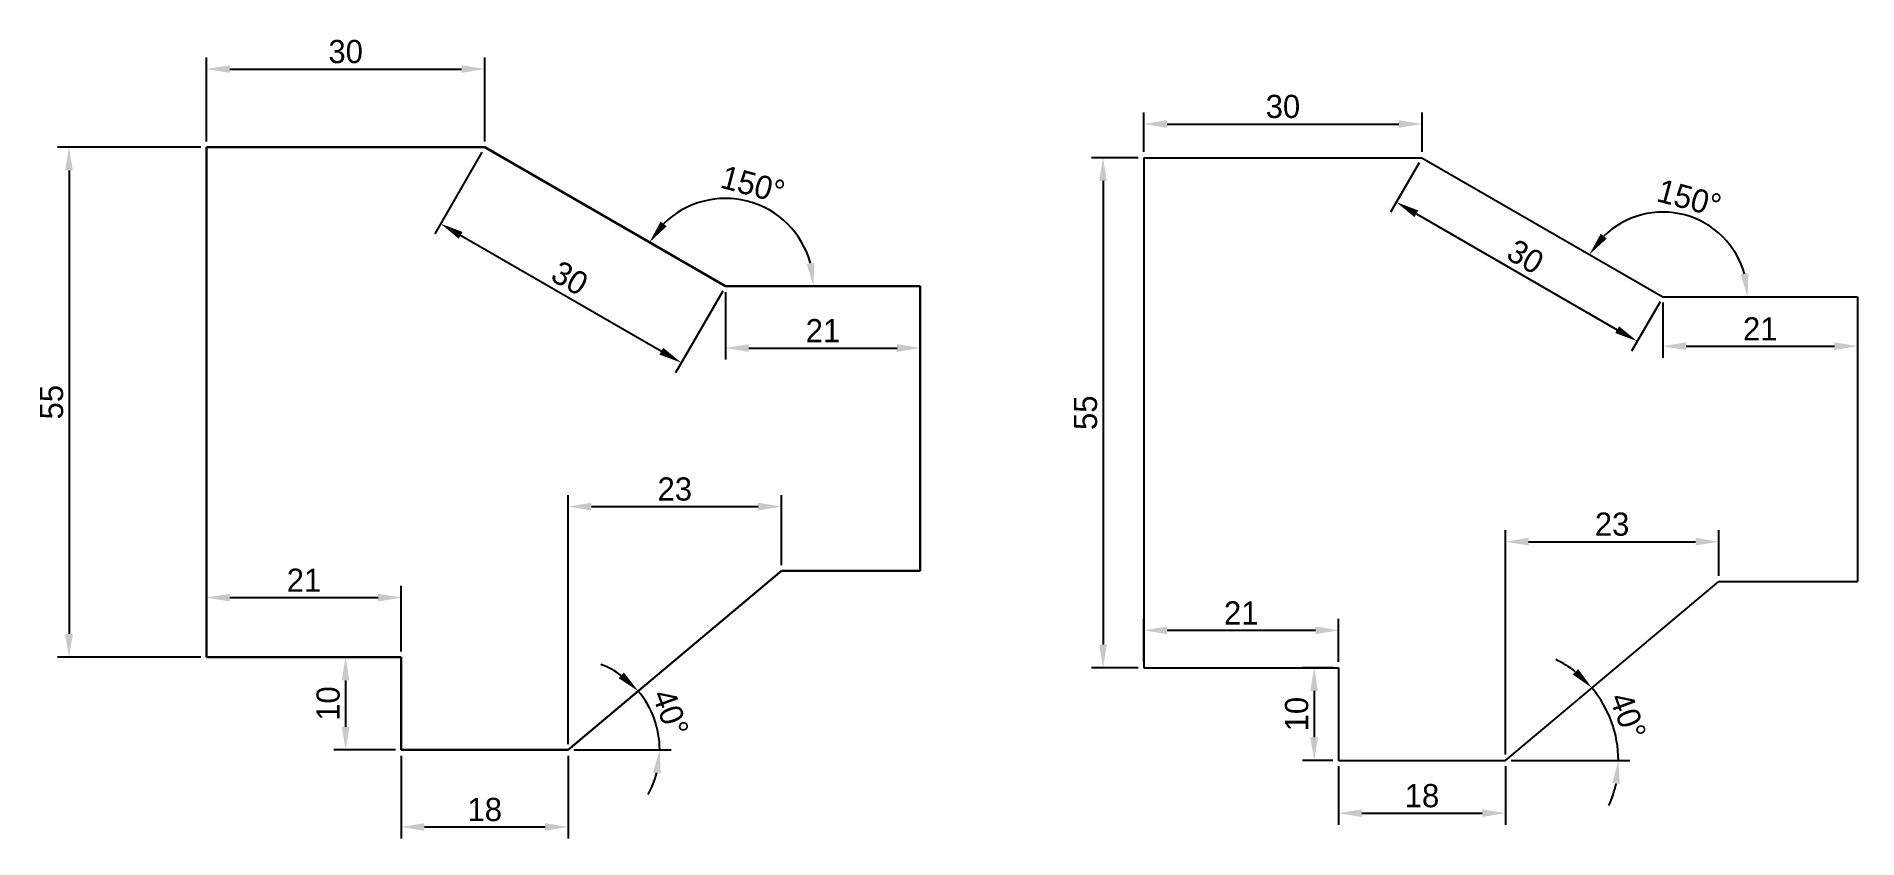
# Model space of a CAD drawing. Header units: millimetres. Extents: x 175 to 371, y 147 to 234.
import ezdxf

# ---------------------------------------------------------------- set-up
doc = ezdxf.new("R2010")
doc.units = ezdxf.units.MM
doc.dimstyles.new('ISO-25', dxfattribs={"dimtxt": 2.5, "dimasz": 2.5, "dimexe": 1.25, "dimexo": 0.625, "dimtad": 1, "dimdsep": 46, "dimtxsty": 'Standard', "dimcen": 2.5, "dimadec": 0, "dimazin": 0, "dimtfac": 1, "dimtmove": 0, "dimatfit": 3, "dimfxl": 1, "dimarcsym": 0})

# ---------------------------------------------------------------- blocks, each defined once
blk = doc.blocks.new('*D1')
at = {"color": 0, "lineweight": -2, "transparency": 16777216}
for p, q in [((192.78, 221.63), (177.32, 221.63)), ((178.57, 219.13), (178.57, 169.13)), ((192.78, 166.63), (177.32, 166.63))]:
    blk.add_line(p, q, dxfattribs=at)
at = {"color": 0, "lineweight": -3, "transparency": 16777216}
for points in [[(178.15, 219.13), (178.99, 219.13), (178.57, 221.63)], [(178.15, 169.13), (178.99, 169.13), (178.57, 166.63)]]:
    blk.add_solid(points, dxfattribs=at)
at = {"layer": 'Defpoints', "color": 0, "lineweight": -3, "transparency": 16777216}
for p in [(193.41, 221.63), (178.57, 166.63), (193.41, 166.63)]:
    blk.add_point(p, dxfattribs=at)
at = {"color": 0, "lineweight": -3, "transparency": 16777216, "insert": (176.7, 194.13), "char_height": 2.5, "attachment_point": 5, "rotation": 90}
blk.add_mtext('55', dxfattribs=at)
blk = doc.blocks.new('*D2')
at = {"color": 0, "lineweight": -2, "transparency": 16777216}
for p, q in [((193.41, 222.25), (193.41, 231.31)), ((195.91, 230.06), (220.91, 230.06)), ((223.41, 222.25), (223.41, 231.31))]:
    blk.add_line(p, q, dxfattribs=at)
at = {"color": 0, "lineweight": -3, "transparency": 16777216}
for points in [[(195.91, 230.48), (195.91, 229.64), (193.41, 230.06)], [(220.91, 230.48), (220.91, 229.64), (223.41, 230.06)]]:
    blk.add_solid(points, dxfattribs=at)
at = {"layer": 'Defpoints', "color": 0, "lineweight": -3, "transparency": 16777216}
for p in [(223.41, 230.06), (193.41, 221.63), (223.41, 221.63)]:
    blk.add_point(p, dxfattribs=at)
at = {"color": 0, "lineweight": -3, "transparency": 16777216, "insert": (208.41, 231.93), "char_height": 2.5, "attachment_point": 5}
blk.add_mtext('30', dxfattribs=at)
blk = doc.blocks.new('*D3')
at = {"color": 0, "lineweight": -2, "transparency": 16777216}
for p, q in [((193.41, 167.25), (193.41, 174.31)), ((195.91, 173.06), (211.91, 173.06)), ((214.41, 167.25), (214.41, 174.31))]:
    blk.add_line(p, q, dxfattribs=at)
at = {"color": 0, "lineweight": -3, "transparency": 16777216}
for points in [[(195.91, 173.47), (195.91, 172.64), (193.41, 173.06)], [(211.91, 173.47), (211.91, 172.64), (214.41, 173.06)]]:
    blk.add_solid(points, dxfattribs=at)
at = {"layer": 'Defpoints', "color": 0, "lineweight": -3, "transparency": 16777216}
for p in [(214.41, 173.06), (193.41, 166.63), (214.41, 166.63)]:
    blk.add_point(p, dxfattribs=at)
at = {"color": 0, "lineweight": -3, "transparency": 16777216, "insert": (203.91, 174.93), "char_height": 2.5, "attachment_point": 5}
blk.add_mtext('21', dxfattribs=at)
blk = doc.blocks.new('*D4')
at = {"color": 0, "lineweight": -2, "transparency": 16777216}
for p, q in [((213.78, 166.63), (207.15, 166.63)), ((208.4, 164.13), (208.4, 159.13)), ((213.78, 156.63), (207.15, 156.63))]:
    blk.add_line(p, q, dxfattribs=at)
at = {"color": 0, "lineweight": -3, "transparency": 16777216}
for points in [[(207.99, 164.13), (208.82, 164.13), (208.4, 166.63)], [(207.99, 159.13), (208.82, 159.13), (208.4, 156.63)]]:
    blk.add_solid(points, dxfattribs=at)
at = {"layer": 'Defpoints', "color": 0, "lineweight": -3, "transparency": 16777216}
for p in [(214.41, 166.63), (208.4, 156.63), (214.41, 156.63)]:
    blk.add_point(p, dxfattribs=at)
at = {"color": 0, "lineweight": -3, "transparency": 16777216, "insert": (206.53, 161.63), "char_height": 2.5, "attachment_point": 5, "rotation": 90}
blk.add_mtext('10', dxfattribs=at)
blk = doc.blocks.new('*D5')
at = {"color": 0, "lineweight": -2, "transparency": 16777216}
for p, q in [((214.41, 156), (214.41, 147.07)), ((232.41, 156), (232.41, 147.07)), ((216.91, 148.32), (229.91, 148.32))]:
    blk.add_line(p, q, dxfattribs=at)
at = {"color": 0, "lineweight": -3, "transparency": 16777216}
for points in [[(216.91, 148.73), (216.91, 147.9), (214.41, 148.32)], [(229.91, 148.73), (229.91, 147.9), (232.41, 148.32)]]:
    blk.add_solid(points, dxfattribs=at)
at = {"layer": 'Defpoints', "color": 0, "lineweight": -3, "transparency": 16777216}
for p in [(214.41, 156.63), (232.41, 156.63), (232.41, 148.32)]:
    blk.add_point(p, dxfattribs=at)
at = {"color": 0, "lineweight": -3, "transparency": 16777216, "insert": (223.41, 150.19), "char_height": 2.5, "attachment_point": 5}
blk.add_mtext('18', dxfattribs=at)
blk = doc.blocks.new('*D6')
at = {"color": 0, "lineweight": -2, "transparency": 16777216}
blk.add_line((233.03, 156.63), (243.53, 156.63), dxfattribs=at)
for start, end in [(54.5502, 69.1003), (0, 40), (330.8997, 345.4498)]:
    blk.add_arc((232.41, 156.63), 9.87, start, end, dxfattribs=at)
at = {"color": 0, "lineweight": -3, "transparency": 16777216}
for points in [[(238.42, 164.97), (237.85, 164.36), (239.97, 162.97)], [(241.55, 154.2), (242.38, 154.09), (242.28, 156.63)]]:
    blk.add_solid(points, dxfattribs=at)
at = {"layer": 'Defpoints', "color": 0, "lineweight": -3, "transparency": 16777216}
for p in [(255.4, 175.92), (242.01, 158.9), (214.41, 156.63), (232.41, 156.63), (232.41, 156.63)]:
    blk.add_point(p, dxfattribs=at)
at = {"color": 0, "lineweight": -3, "transparency": 16777216, "insert": (243.45, 160.64), "char_height": 2.5, "attachment_point": 5, "rotation": 290}
blk.add_mtext('40°', dxfattribs=at)
blk = doc.blocks.new('*D7')
at = {"color": 0, "lineweight": -2, "transparency": 16777216}
for p, q in [((249.39, 206), (249.39, 198.72)), ((270.39, 206), (270.39, 198.72)), ((251.89, 199.97), (267.89, 199.97))]:
    blk.add_line(p, q, dxfattribs=at)
at = {"color": 0, "lineweight": -3, "transparency": 16777216}
for points in [[(251.89, 200.39), (251.89, 199.55), (249.39, 199.97)], [(267.89, 200.39), (267.89, 199.55), (270.39, 199.97)]]:
    blk.add_solid(points, dxfattribs=at)
at = {"layer": 'Defpoints', "color": 0, "lineweight": -3, "transparency": 16777216}
for p in [(249.39, 206.63), (270.39, 206.63), (270.39, 199.97)]:
    blk.add_point(p, dxfattribs=at)
at = {"color": 0, "lineweight": -3, "transparency": 16777216, "insert": (259.89, 201.84), "char_height": 2.5, "attachment_point": 5}
blk.add_mtext('21', dxfattribs=at)
blk = doc.blocks.new('*D8')
at = {"color": 0, "lineweight": -2, "transparency": 16777216}
blk.add_arc((249.39, 206.63), 9.48, 15.1469, 134.8531, dxfattribs=at)
at = {"color": 0, "lineweight": -3, "transparency": 16777216}
for points in [[(243.03, 213.1), (242.37, 213.61), (241.18, 211.37)], [(258.96, 209.16), (258.13, 209.05), (258.87, 206.63)]]:
    blk.add_solid(points, dxfattribs=at)
at = {"layer": 'Defpoints', "color": 0, "lineweight": -3, "transparency": 16777216}
for p in [(223.41, 221.63), (255.49, 213.89), (249.39, 206.63), (249.39, 206.63), (270.39, 206.63)]:
    blk.add_point(p, dxfattribs=at)
at = {"color": 0, "lineweight": -3, "transparency": 16777216, "insert": (252.33, 217.6), "char_height": 2.5, "attachment_point": 5, "rotation": 345}
blk.add_mtext('150°', dxfattribs=at)
blk = doc.blocks.new('*D9')
at = {"color": 0, "lineweight": -2, "transparency": 16777216}
for p, q in [((223.1, 221.09), (218.02, 212.3)), ((220.81, 212.13), (242.46, 199.63)), ((249.08, 206.09), (244, 197.3))]:
    blk.add_line(p, q, dxfattribs=at)
at = {"color": 0, "lineweight": -3, "transparency": 16777216}
for points in [[(221.02, 212.49), (220.6, 211.77), (218.65, 213.38)], [(242.67, 199.99), (242.25, 199.27), (244.63, 198.38)]]:
    blk.add_solid(points, dxfattribs=at)
at = {"layer": 'Defpoints', "color": 0, "lineweight": -3, "transparency": 16777216}
for p in [(223.41, 221.63), (249.39, 206.63), (244.63, 198.38)]:
    blk.add_point(p, dxfattribs=at)
at = {"color": 0, "lineweight": -3, "transparency": 16777216, "insert": (232.58, 207.51), "char_height": 2.5, "attachment_point": 5, "rotation": 330}
blk.add_mtext('30', dxfattribs=at)
blk = doc.blocks.new('*D10')
at = {"color": 0, "lineweight": -2, "transparency": 16777216}
for p, q in [((232.41, 157.25), (232.41, 184.12)), ((234.91, 182.87), (252.9, 182.87)), ((255.4, 176.55), (255.4, 184.12))]:
    blk.add_line(p, q, dxfattribs=at)
at = {"color": 0, "lineweight": -3, "transparency": 16777216}
for points in [[(234.91, 183.29), (234.91, 182.46), (232.41, 182.87)], [(252.9, 183.29), (252.9, 182.46), (255.4, 182.87)]]:
    blk.add_solid(points, dxfattribs=at)
at = {"layer": 'Defpoints', "color": 0, "lineweight": -3, "transparency": 16777216}
for p in [(255.4, 182.87), (255.4, 175.92), (232.41, 156.63)]:
    blk.add_point(p, dxfattribs=at)
at = {"color": 0, "lineweight": -3, "transparency": 16777216, "insert": (243.91, 184.75), "char_height": 2.5, "attachment_point": 5}
blk.add_mtext('23', dxfattribs=at)
blk = doc.blocks.new('*D12')
at = {"color": 0, "lineweight": -2, "transparency": 16777216}
for p, q in [((293.87, 220.49), (288.85, 220.49)), ((290.1, 217.99), (290.1, 167.99)), ((293.87, 165.49), (288.85, 165.49))]:
    blk.add_line(p, q, dxfattribs=at)
at = {"color": 0, "lineweight": -3, "transparency": 16777216}
for points in [[(289.68, 217.99), (290.51, 217.99), (290.1, 220.49)], [(289.68, 167.99), (290.51, 167.99), (290.1, 165.49)]]:
    blk.add_solid(points, dxfattribs=at)
at = {"layer": 'Defpoints', "color": 0, "lineweight": -3, "transparency": 16777216}
for p in [(294.5, 220.49), (290.1, 165.49), (294.5, 165.49)]:
    blk.add_point(p, dxfattribs=at)
at = {"color": 0, "lineweight": -3, "transparency": 16777216, "insert": (288.22, 192.99), "char_height": 2.5, "attachment_point": 5, "rotation": 90}
blk.add_mtext('55', dxfattribs=at)
blk = doc.blocks.new('*D13')
at = {"color": 0, "lineweight": -2, "transparency": 16777216}
for p, q in [((294.5, 221.12), (294.5, 225.38)), ((297, 224.13), (322, 224.13)), ((324.5, 221.12), (324.5, 225.38))]:
    blk.add_line(p, q, dxfattribs=at)
at = {"color": 0, "lineweight": -3, "transparency": 16777216}
for points in [[(297, 224.55), (297, 223.72), (294.5, 224.13)], [(322, 224.55), (322, 223.72), (324.5, 224.13)]]:
    blk.add_solid(points, dxfattribs=at)
at = {"layer": 'Defpoints', "color": 0, "lineweight": -3, "transparency": 16777216}
for p in [(324.5, 224.13), (294.5, 220.49), (324.5, 220.49)]:
    blk.add_point(p, dxfattribs=at)
at = {"color": 0, "lineweight": -3, "transparency": 16777216, "insert": (309.5, 226.01), "char_height": 2.5, "attachment_point": 5}
blk.add_mtext('30', dxfattribs=at)
blk = doc.blocks.new('*D14')
at = {"color": 0, "lineweight": -2, "transparency": 16777216}
for p, q in [((324.19, 219.95), (321.11, 214.62)), ((323.9, 214.45), (345.55, 201.95)), ((350.17, 204.95), (347.09, 199.62))]:
    blk.add_line(p, q, dxfattribs=at)
at = {"color": 0, "lineweight": -3, "transparency": 16777216}
for points in [[(324.1, 214.81), (323.69, 214.09), (321.73, 215.7)], [(345.76, 202.31), (345.34, 201.59), (347.71, 200.7)]]:
    blk.add_solid(points, dxfattribs=at)
at = {"layer": 'Defpoints', "color": 0, "lineweight": -3, "transparency": 16777216}
for p in [(324.5, 220.49), (350.48, 205.49), (347.71, 200.7)]:
    blk.add_point(p, dxfattribs=at)
at = {"color": 0, "lineweight": -3, "transparency": 16777216, "insert": (335.66, 209.82), "char_height": 2.5, "attachment_point": 5, "rotation": 330}
blk.add_mtext('30', dxfattribs=at)
blk = doc.blocks.new('*D15')
at = {"color": 0, "lineweight": -2, "transparency": 16777216}
blk.add_arc((350.48, 205.49), 9.14, 15.7217, 134.2783, dxfattribs=at)
at = {"color": 0, "lineweight": -3, "transparency": 16777216}
for points in [[(344.43, 211.78), (343.77, 212.29), (342.56, 210.06)], [(359.69, 208.03), (358.86, 207.91), (359.62, 205.49)]]:
    blk.add_solid(points, dxfattribs=at)
at = {"layer": 'Defpoints', "color": 0, "lineweight": -3, "transparency": 16777216}
for p in [(324.5, 220.49), (356.35, 212.49), (350.48, 205.49), (350.48, 205.49), (371.48, 205.49)]:
    blk.add_point(p, dxfattribs=at)
at = {"color": 0, "lineweight": -3, "transparency": 16777216, "insert": (353.33, 216.13), "char_height": 2.5, "attachment_point": 5, "rotation": 345}
blk.add_mtext('150°', dxfattribs=at)
blk = doc.blocks.new('*D16')
at = {"color": 0, "lineweight": -2, "transparency": 16777216}
for p, q in [((350.48, 204.87), (350.48, 198.92)), ((371.48, 204.87), (371.48, 198.92)), ((352.98, 200.17), (368.98, 200.17))]:
    blk.add_line(p, q, dxfattribs=at)
at = {"color": 0, "lineweight": -3, "transparency": 16777216}
for points in [[(352.98, 200.58), (352.98, 199.75), (350.48, 200.17)], [(368.98, 200.58), (368.98, 199.75), (371.48, 200.17)]]:
    blk.add_solid(points, dxfattribs=at)
at = {"layer": 'Defpoints', "color": 0, "lineweight": -3, "transparency": 16777216}
for p in [(350.48, 205.49), (371.48, 205.49), (371.48, 200.17)]:
    blk.add_point(p, dxfattribs=at)
at = {"color": 0, "lineweight": -3, "transparency": 16777216, "insert": (360.98, 202.04), "char_height": 2.5, "attachment_point": 5}
blk.add_mtext('21', dxfattribs=at)
blk = doc.blocks.new('*D17')
at = {"color": 0, "lineweight": -2, "transparency": 16777216}
for p, q in [((314.87, 165.49), (311.62, 165.49)), ((312.87, 162.99), (312.87, 157.99)), ((314.87, 155.49), (311.62, 155.49))]:
    blk.add_line(p, q, dxfattribs=at)
at = {"color": 0, "lineweight": -3, "transparency": 16777216}
for points in [[(312.45, 162.99), (313.28, 162.99), (312.87, 165.49)], [(312.45, 157.99), (313.28, 157.99), (312.87, 155.49)]]:
    blk.add_solid(points, dxfattribs=at)
at = {"layer": 'Defpoints', "color": 0, "lineweight": -3, "transparency": 16777216}
for p in [(315.5, 165.49), (312.87, 155.49), (315.5, 155.49)]:
    blk.add_point(p, dxfattribs=at)
at = {"color": 0, "lineweight": -3, "transparency": 16777216, "insert": (310.99, 160.49), "char_height": 2.5, "attachment_point": 5, "rotation": 90}
blk.add_mtext('10', dxfattribs=at)
blk = doc.blocks.new('*D18')
at = {"color": 0, "lineweight": -2, "transparency": 16777216}
for p, q in [((294.5, 166.12), (294.5, 170.78)), ((297, 169.53), (313, 169.53)), ((315.5, 166.12), (315.5, 170.78))]:
    blk.add_line(p, q, dxfattribs=at)
at = {"color": 0, "lineweight": -3, "transparency": 16777216}
for points in [[(297, 169.94), (297, 169.11), (294.5, 169.53)], [(313, 169.94), (313, 169.11), (315.5, 169.53)]]:
    blk.add_solid(points, dxfattribs=at)
at = {"layer": 'Defpoints', "color": 0, "lineweight": -3, "transparency": 16777216}
for p in [(315.5, 169.53), (294.5, 165.49), (315.5, 165.49)]:
    blk.add_point(p, dxfattribs=at)
at = {"color": 0, "lineweight": -3, "transparency": 16777216, "insert": (305, 171.4), "char_height": 2.5, "attachment_point": 5}
blk.add_mtext('21', dxfattribs=at)
blk = doc.blocks.new('*D19')
at = {"color": 0, "lineweight": -2, "transparency": 16777216}
for p, q in [((315.5, 154.87), (315.5, 148.56)), ((333.5, 154.87), (333.5, 148.56)), ((318, 149.81), (331, 149.81))]:
    blk.add_line(p, q, dxfattribs=at)
at = {"color": 0, "lineweight": -3, "transparency": 16777216}
for points in [[(318, 150.22), (318, 149.39), (315.5, 149.81)], [(331, 150.22), (331, 149.39), (333.5, 149.81)]]:
    blk.add_solid(points, dxfattribs=at)
at = {"layer": 'Defpoints', "color": 0, "lineweight": -3, "transparency": 16777216}
for p in [(315.5, 155.49), (333.5, 155.49), (333.5, 149.81)]:
    blk.add_point(p, dxfattribs=at)
at = {"color": 0, "lineweight": -3, "transparency": 16777216, "insert": (324.5, 151.68), "char_height": 2.5, "attachment_point": 5}
blk.add_mtext('18', dxfattribs=at)
blk = doc.blocks.new('*D20')
at = {"color": 0, "lineweight": -2, "transparency": 16777216}
for p, q in [((333.5, 156.12), (333.5, 180.33)), ((336, 179.08), (354, 179.08)), ((356.5, 175.42), (356.5, 180.33))]:
    blk.add_line(p, q, dxfattribs=at)
at = {"color": 0, "lineweight": -3, "transparency": 16777216}
for points in [[(336, 179.5), (336, 178.67), (333.5, 179.08)], [(354, 179.5), (354, 178.67), (356.5, 179.08)]]:
    blk.add_solid(points, dxfattribs=at)
at = {"layer": 'Defpoints', "color": 0, "lineweight": -3, "transparency": 16777216}
for p in [(356.5, 179.08), (356.5, 174.79), (333.5, 155.49)]:
    blk.add_point(p, dxfattribs=at)
at = {"color": 0, "lineweight": -3, "transparency": 16777216, "insert": (345, 180.96), "char_height": 2.5, "attachment_point": 5}
blk.add_mtext('23', dxfattribs=at)
blk = doc.blocks.new('*D21')
at = {"color": 0, "lineweight": -2, "transparency": 16777216}
blk.add_line((334.12, 155.49), (346.93, 155.49), dxfattribs=at)
for start, end in [(51.7783, 63.5567), (0, 40), (336.4433, 348.2217)]:
    blk.add_arc((333.5, 155.49), 12.18, start, end, dxfattribs=at)
at = {"color": 0, "lineweight": -3, "transparency": 16777216}
for points in [[(341.33, 165.36), (340.75, 164.77), (342.83, 163.32)], [(345.01, 153.05), (345.84, 152.96), (345.68, 155.49)]]:
    blk.add_solid(points, dxfattribs=at)
at = {"layer": 'Defpoints', "color": 0, "lineweight": -3, "transparency": 16777216}
for p in [(356.5, 174.79), (345.35, 158.3), (315.5, 155.49), (333.5, 155.49), (333.5, 155.49)]:
    blk.add_point(p, dxfattribs=at)
at = {"color": 0, "lineweight": -3, "transparency": 16777216, "insert": (346.71, 160.3), "char_height": 2.5, "attachment_point": 5, "rotation": 290}
blk.add_mtext('40°', dxfattribs=at)

msp = doc.modelspace()

# ---------------------------------------------------------------- linework, layer by layer
at = {"lineweight": 30}
for p, q in [((193.408, 221.627), (223.408, 221.627)), ((193.408, 221.627), (193.408, 166.627)), ((223.408, 221.627), (249.389, 206.627)), ((249.389, 206.627), (270.389, 206.627)), ((270.389, 206.627), (270.389, 175.924)), ((232.408, 156.627), (255.405, 175.924)), ((255.405, 175.924), (270.389, 175.924)), ((193.408, 166.627), (214.408, 166.627)), ((214.408, 166.627), (214.408, 156.627)), ((214.408, 156.627), (232.408, 156.627))]:
    msp.add_line(p, q, dxfattribs=at)
at = {"lineweight": -3}
for p, q in [((294.498, 220.493), (294.498, 165.493)), ((294.498, 220.493), (324.498, 220.493)), ((324.498, 220.493), (350.479, 205.493)), ((350.479, 205.493), (371.479, 205.493)), ((371.479, 205.493), (371.479, 174.793)), ((333.498, 155.493), (356.498, 174.793)), ((356.498, 174.793), (371.479, 174.793)), ((294.498, 165.493), (315.498, 165.493)), ((315.498, 165.493), (315.498, 155.493)), ((315.498, 155.493), (333.498, 155.493))]:
    msp.add_line(p, q, dxfattribs=at)

# ---------------------------------------------------------------- dimensions: what is measured, and where the dimension line sits
at = {"color": 4, "lineweight": -3}
for base, p1, p2, picture, middle in [((223.408, 230.059), (193.408, 221.627), (223.408, 221.627), '*D2', (208.408, 231.934)), ((255.405, 182.873), (232.408, 156.627), (255.405, 175.924), '*D10', (243.906, 184.748)), ((214.408, 173.056), (193.408, 166.627), (214.408, 166.627), '*D3', (203.908, 174.931)), ((232.408, 148.318), (214.408, 156.627), (232.408, 156.627), '*D5', (223.408, 150.193))]:
    dim = msp.add_linear_dim(base=base, p1=p1, p2=p2, dimstyle='ISO-25', dxfattribs=at)
    dim.commit()
    dim.dimension.update_dxf_attribs({"geometry": picture, "text_midpoint": middle})
at = {"lineweight": -3}
for base, p1, p2, picture, middle in [((324.498, 224.134), (294.498, 220.493), (324.498, 220.493), '*D13', (309.498, 226.009)), ((371.479, 200.167), (350.479, 205.493), (371.479, 205.493), '*D16', (360.979, 202.042)), ((356.498, 179.083), (333.498, 155.493), (356.498, 174.793), '*D20', (344.998, 180.958)), ((315.498, 169.526), (294.498, 165.493), (315.498, 165.493), '*D18', (304.998, 171.401)), ((333.498, 149.807), (315.498, 155.493), (333.498, 155.493), '*D19', (324.498, 151.682))]:
    dim = msp.add_linear_dim(base=base, p1=p1, p2=p2, dimstyle='ISO-25', dxfattribs=at)
    dim.commit()
    dim.dimension.update_dxf_attribs({"geometry": picture, "text_midpoint": middle})
at = {"color": 4, "lineweight": -3}
for base, p1, p2, picture, middle in [((178.57, 166.627), (193.408, 221.627), (193.408, 166.627), '*D1', (176.695, 194.127)), ((208.402, 156.627), (214.408, 166.627), (214.408, 156.627), '*D4', (206.527, 161.627))]:
    dim = msp.add_linear_dim(base=base, p1=p1, p2=p2, angle=90, dimstyle='ISO-25', dxfattribs=at)
    dim.commit()
    dim.dimension.update_dxf_attribs({"geometry": picture, "text_midpoint": middle})
dim = msp.add_aligned_dim(p1=(223.408, 221.627), p2=(249.389, 206.627), distance=-9.521, dimstyle='ISO-25', dxfattribs=at)
dim.commit()
dim.dimension.update_dxf_attribs({"geometry": '*D9', "text_midpoint": (232.575, 207.506)})
for base, line1, line2, picture, middle in [((255.485, 213.893), ((249.389, 206.627), (270.389, 206.627)), ((223.408, 221.627), (249.389, 206.627)), '*D8', (252.329, 217.6)), ((242.013, 158.904), ((214.408, 156.627), (232.408, 156.627)), ((232.408, 156.627), (255.405, 175.924)), '*D6', (243.446, 160.645))]:
    dim = msp.add_angular_dim_2l(base=base, line1=line1, line2=line2, dimstyle='ISO-25', dxfattribs=at)
    dim.commit()
    dim.dimension.update_dxf_attribs({"geometry": picture, "text_midpoint": middle})
at = {"lineweight": -3}
for base, p1, p2, picture, middle in [((290.096, 165.493), (294.498, 220.493), (294.498, 165.493), '*D12', (288.221, 192.993)), ((312.867, 155.493), (315.498, 165.493), (315.498, 155.493), '*D17', (310.992, 160.493))]:
    dim = msp.add_linear_dim(base=base, p1=p1, p2=p2, angle=90, dimstyle='ISO-25', dxfattribs=at)
    dim.commit()
    dim.dimension.update_dxf_attribs({"geometry": picture, "text_midpoint": middle})
dim = msp.add_aligned_dim(p1=(324.498, 220.493), p2=(350.479, 205.493), distance=-5.535, dimstyle='ISO-25', dxfattribs=at)
dim.commit()
dim.dimension.update_dxf_attribs({"geometry": '*D14', "text_midpoint": (335.659, 209.824)})
for base, line1, line2, picture, middle in [((356.354, 212.495), ((350.479, 205.493), (371.479, 205.493)), ((324.498, 220.493), (350.479, 205.493)), '*D15', (353.33, 216.133)), ((345.353, 158.303), ((315.498, 155.493), (333.498, 155.493)), ((333.498, 155.493), (356.498, 174.793)), '*D21', (346.708, 160.301))]:
    dim = msp.add_angular_dim_2l(base=base, line1=line1, line2=line2, dimstyle='ISO-25', dxfattribs=at)
    dim.commit()
    dim.dimension.update_dxf_attribs({"geometry": picture, "text_midpoint": middle})
at = {"color": 4, "lineweight": -3}
dim = msp.add_linear_dim(base=(270.389, 199.969), p1=(249.389, 206.627), p2=(270.389, 206.627), dimstyle='ISO-25', dxfattribs=at)
dim.commit()
dim.dimension.update_dxf_attribs({"geometry": '*D7', "text_midpoint": (259.889, 199.969), "dimtype": 160})

doc.saveas('drawing.dxf')
